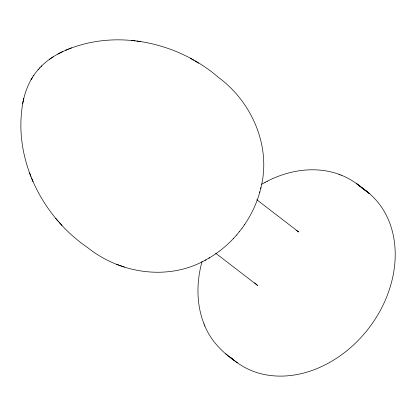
<?xml version="1.0" encoding="UTF-8"?>
<svg xmlns="http://www.w3.org/2000/svg" width="416" height="416" viewBox="0 0 416 416"><rect width="100%" height="100%" fill="white"/><g stroke="black" fill="none" stroke-linecap="round" stroke-linejoin="round"><path stroke-width="0.62" d="M23.192 101.098C12.23 157.087 41.236 215.946 87.563 247.541C120.286 273.858 168.776 281.055 205.93 259.823M202.088 261.404C196.383 281.819 196.16 304.242 204.1 324.1M23.26 100.885C25.766 88.598 31.278 76.757 39.983 67.631M260.712 188.521C271.669 147.144 252.195 102.164 218.364 77.308C175.932 40.669 111.602 27.768 60.33 52.764M22.589 103.917L23.811 98.306M244.629 224.567C251.415 214.562 256.682 203.492 259.86 191.812M259.636 192.67L260.957 187.58M32.666 77.054L31.039 79.752M33.696 75.488L33.899 75.161M242.096 228.145L244.712 224.453M239.398 231.655L242.122 228.108M236.532 235.097L239.424 231.618M205.088 260.296C215.758 254.597 225.456 247.099 233.693 238.238M233.542 238.415L236.621 234.988M41.122 66.482C47.31 60.112 54.938 55.302 62.899 51.454M38.038 69.779L38.298 69.503M39.551 68.099L41.735 65.832M49.332 59.441L50.97 58.323M51.355 58.058L53.206 56.805M261.648 184.272L265.091 182.348M208.894 258.144L209.664 257.712M267.124 181.288C289.037 169.931 315.723 165.75 339.29 174.424M264.919 182.442L267.301 181.189M57.798 54.075L60.148 52.879M65.494 50.268L68.12 49.213M68.702 48.979L71.542 47.83M131.331 40.425L135.138 40.877M136.885 41.085L140.821 41.548M116.631 264.316L120.448 265.684M120.562 265.741L124.327 267.098M340.969 175.068C350.47 178.62 358.592 184.896 366.428 191.168M338.988 174.314L341.276 175.183M190.434 58.308L194.012 60.408M195.109 61.069L198.708 63.185M296.119 230.188L298.745 232.003L256.776 199.722M203.98 323.809C210.064 340.371 223.018 353.215 237.448 362.835M215.665 253.219L257.639 285.506L254.613 282.781M225.716 353.818L234.385 360.5M55.572 218.228L58.323 221.291M59.249 222.336L62.026 225.436M204.818 325.832L204.937 326.128M29.536 172.91L30.95 176.472M31.6 178.116L33.062 181.797M361.566 187.782A107.375 85.171 -52.4 0 1 368.748 328.26A107.375 85.171 -52.4 0 1 231.119 357.682M359.835 186.129L356.517 183.586L369.424 193.591L359.835 186.129"/></g></svg>
